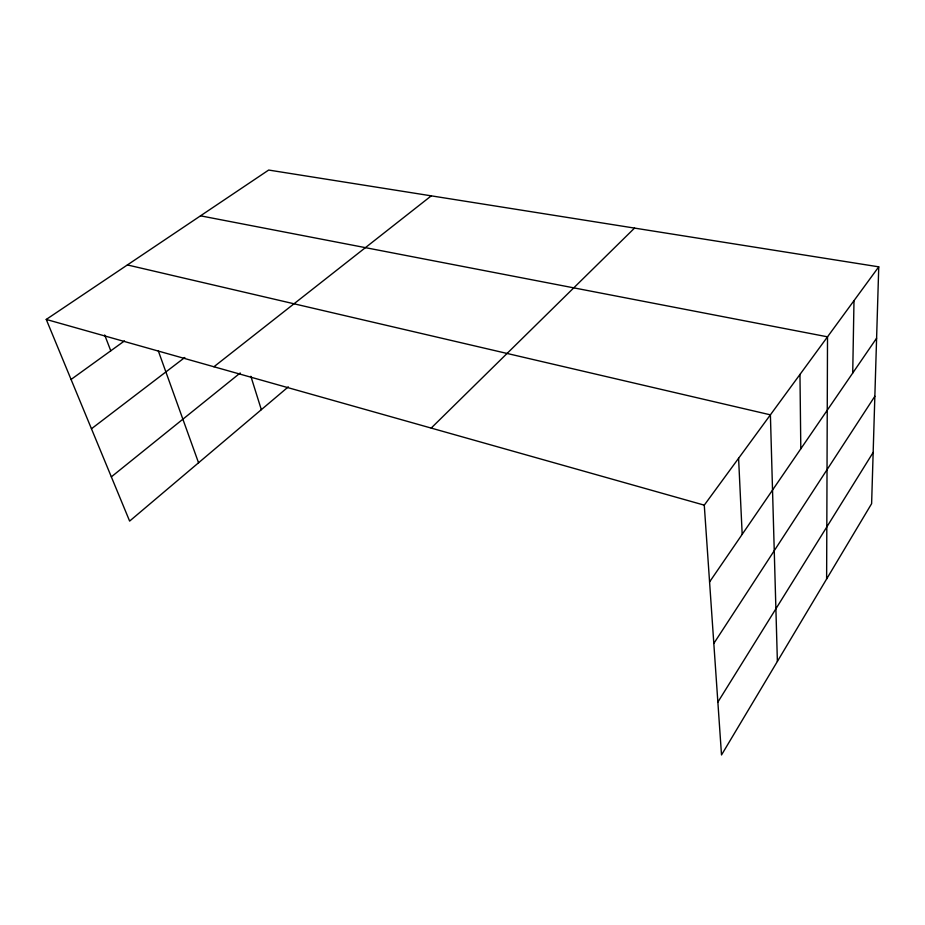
<?xml version="1.0" encoding="UTF-8"?>
<svg xmlns="http://www.w3.org/2000/svg" width="925" height="925" viewBox="0 0 925 925"><rect width="100%" height="100%" fill="white"/><g stroke="black" fill="none" stroke-linecap="round" stroke-linejoin="round"><path stroke-width="1.39" d="M826.626 578.981L827.517 336.827L200.517 215.826M852.723 373.041L853.995 300.648M878.75 266.839L871.616 503.674L721.512 754.95L704.272 505.154L878.75 266.839L268.678 170.05L46.25 319.437L129.627 521.087L288.311 386.858M717.858 702.121L873.154 452.429M713.811 643.465L874.853 396.282M709.567 581.952L876.599 338.203M431.189 428.078L634.527 228.093M111.335 476.861L240.222 372.983M213.929 366.762L431.281 195.846M91.459 428.772L184.815 357.478M71.063 379.458L124.493 340.909M127.396 264.943L770.398 414.839L777.382 661.421M46.25 319.437L704.272 505.154M104.675 334.977L110.78 350.806M158.256 350.737L198.551 462.778M250.86 376.29L261.336 409.671M738.589 458.28L742.185 534.338M799.963 374.452L800.807 448.798"/></g></svg>
